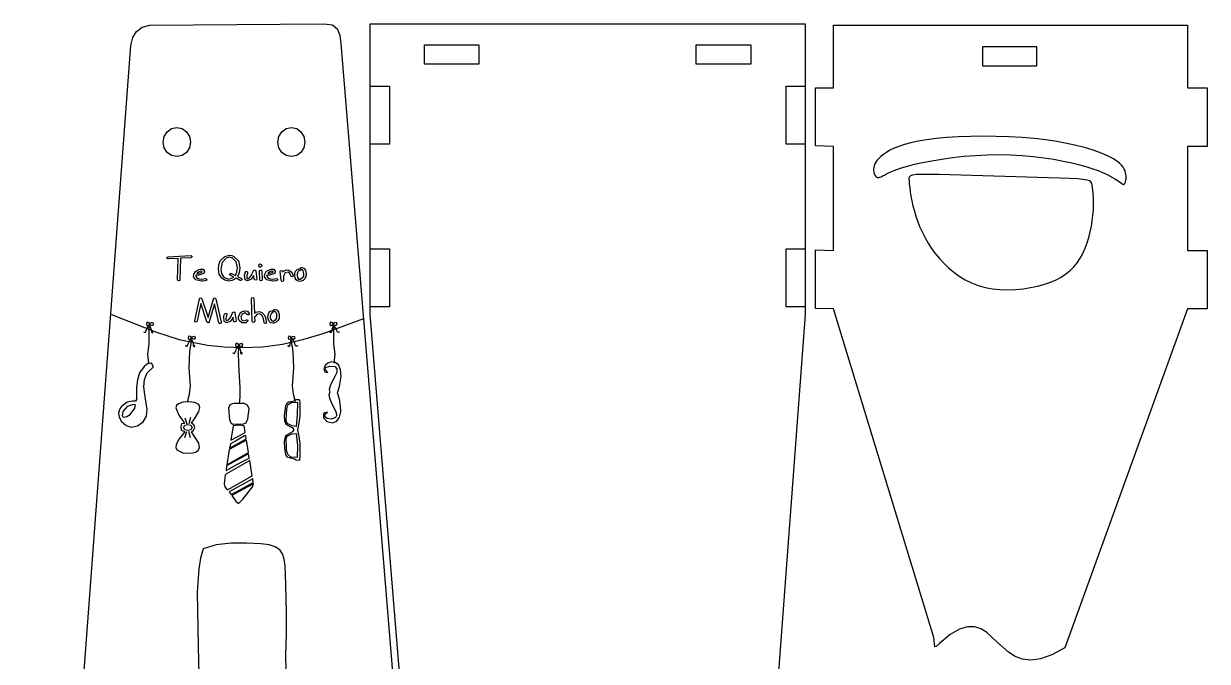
# Model space of a CAD drawing. Extents: x -1652 to 1470, y -458 to 1785.
# Drawn here: x -1627.9 to -1410.9, y 1126.6 to 1243.4 of the extents above; entities that cross this region are included whole.
import ezdxf

# ---------------------------------------------------------------- set-up
doc = ezdxf.new("R2010")
doc.units = 0
doc.layers.add('LAYER_1', color=7, linetype='CONTINUOUS')

msp = doc.modelspace()

# ---------------------------------------------------------------- linework, layer by layer
at = {"layer": 'LAYER_1', "color": 240}
for points in [[(-1604.7413, 1243.1271), (-1572.8913, 1243.4021), (-1571.3163, 1243.1771), (-1570.3913, 1242.4021), (-1569.9163, 1241.2271), (-1569.7413, 1239.7521), (-1548.1163, 976.7021), (-1548.1163, 923.4021), (-1627.8913, 923.4021), (-1627.8913, 976.7021), (-1608.2413, 1239.3771), (-1607.8663, 1240.8521), (-1607.1913, 1241.9771), (-1606.1663, 1242.7521), (-1604.7413, 1243.1271)], [(-1507.8163, 923.6771), (-1539.6413, 923.4021), (-1541.2163, 923.6271), (-1542.1413, 924.4021), (-1542.6163, 925.5771), (-1542.7913, 927.0521), (-1564.3913, 1190.1271), (-1564.3913, 1243.4021), (-1484.6663, 1243.4021), (-1484.6663, 1190.1271), (-1504.2913, 927.4271), (-1504.6663, 925.9521), (-1505.3413, 924.8271), (-1506.3913, 924.0521), (-1507.8163, 923.6771)], [(-1437.0413, 1129.0771), (-1439.4413, 1127.7521), (-1441.5163, 1127.0521), (-1443.2913, 1126.8021), (-1444.8413, 1127.0021), (-1446.1913, 1127.5021), (-1447.3663, 1128.2521), (-1449.4413, 1130.1021), (-1451.4163, 1131.9021), (-1452.4663, 1132.5521), (-1453.6163, 1132.9021), (-1454.8913, 1132.9021), (-1456.3663, 1132.4771), (-1458.0663, 1131.4771), (-1460.0413, 1129.8771), (-1460.6663, 1129.3021), (-1460.9163, 1129.2271), (-1461.0413, 1130.9771), (-1479.4413, 1191.1521), (-1482.7413, 1191.2521), (-1482.7413, 1201.9771), (-1479.4413, 1201.8771), (-1479.4413, 1220.9021), (-1482.7413, 1221.0021), (-1482.7413, 1231.6271), (-1479.4413, 1231.6271), (-1479.4413, 1243.1271), (-1414.5663, 1243.1271), (-1414.5663, 1231.6271), (-1410.9413, 1231.6271), (-1410.9413, 1220.9021), (-1414.5663, 1220.9021), (-1414.5663, 1201.8771), (-1410.9413, 1201.8771), (-1410.9413, 1191.1521), (-1414.5663, 1191.1521), (-1437.0413, 1129.0771)], [(-1544.4413, 1239.5021), (-1544.4413, 1236.0021), (-1554.4163, 1236.0021), (-1554.4163, 1239.5021), (-1544.4413, 1239.5021)], [(-1494.6413, 1239.5021), (-1494.6413, 1236.0021), (-1504.6163, 1236.0021), (-1504.6163, 1239.5021), (-1494.6413, 1239.5021)], [(-1452.1413, 1239.1521), (-1452.1413, 1235.6521), (-1442.1663, 1235.6521), (-1442.1663, 1239.1521), (-1452.1413, 1239.1521)], [(-1560.8663, 1221.3271), (-1564.3663, 1221.3271), (-1564.3663, 1231.9771), (-1560.8663, 1231.9771), (-1560.8663, 1221.3271)], [(-1484.6413, 1221.3271), (-1488.1413, 1221.3271), (-1488.1413, 1231.9771), (-1484.6413, 1231.9771), (-1484.6413, 1221.3271)], [(-1599.8163, 1224.3771), (-1598.8413, 1224.1771), (-1598.0663, 1223.6021), (-1597.5163, 1222.7521), (-1597.3163, 1221.7021), (-1597.5163, 1220.6771), (-1598.0663, 1219.8271), (-1598.8413, 1219.2521), (-1599.8163, 1219.0521), (-1600.7913, 1219.2521), (-1601.5913, 1219.8271), (-1602.1163, 1220.6771), (-1602.3163, 1221.7021), (-1602.1163, 1222.7521), (-1601.5913, 1223.6021), (-1600.7913, 1224.1771), (-1599.8163, 1224.3771)], [(-1578.8163, 1224.3771), (-1577.8413, 1224.1771), (-1577.0663, 1223.6021), (-1576.5163, 1222.7521), (-1576.3413, 1221.7021), (-1576.5163, 1220.6771), (-1577.0663, 1219.8271), (-1577.8413, 1219.2521), (-1578.8163, 1219.0521), (-1579.7913, 1219.2521), (-1580.5913, 1219.8271), (-1581.1163, 1220.6771), (-1581.3163, 1221.7021), (-1581.1163, 1222.7521), (-1580.5913, 1223.6021), (-1579.7913, 1224.1771), (-1578.8163, 1224.3771)], [(-1560.8663, 1191.5021), (-1564.3663, 1191.5021), (-1564.3663, 1202.1521), (-1560.8663, 1202.1521), (-1560.8663, 1191.5021)], [(-1484.6413, 1191.5021), (-1488.1413, 1191.5021), (-1488.1413, 1202.1521), (-1484.6413, 1202.1521), (-1484.6413, 1191.5021)]]:
    msp.add_lwpolyline(points, close=True, dxfattribs=at)
at = {"layer": 'LAYER_1', "color": 250}
for points in [[(-1470.4661, 1215.5006), (-1470.1382, 1215.6746), (-1469.7364, 1215.8859), (-1469.2401, 1216.1294), (-1468.6284, 1216.4), (-1467.8807, 1216.6927), (-1466.9761, 1217.0026), (-1465.8941, 1217.3245), (-1464.6137, 1217.6534), (-1463.1229, 1217.9833), (-1461.4439, 1218.3042), (-1459.6073, 1218.6052), (-1457.6438, 1218.8753), (-1455.5841, 1219.1035), (-1453.459, 1219.2788), (-1451.2991, 1219.3904), (-1449.1352, 1219.4272), (-1446.996, 1219.3819), (-1444.9019, 1219.2614), (-1442.8712, 1219.0761), (-1440.9223, 1218.8365), (-1439.0736, 1218.553), (-1437.3435, 1218.2361), (-1435.7502, 1217.8963), (-1434.3122, 1217.544), (-1433.0427, 1217.1887), (-1431.9338, 1216.8357), (-1430.9724, 1216.4891), (-1430.1455, 1216.1532), (-1429.4399, 1215.8322), (-1428.8427, 1215.5305), (-1428.3408, 1215.2521), (-1427.921, 1215.0014), (-1427.283, 1214.5919), (-1426.8601, 1214.2954), (-1426.5911, 1214.0975), (-1426.4147, 1213.9836), (-1426.3431, 1213.9543), (-1426.2783, 1213.9441), (-1426.219, 1213.9548), (-1426.1643, 1213.988), (-1426.1129, 1214.0455), (-1426.0639, 1214.129), (-1426.0159, 1214.2403), (-1425.9681, 1214.381), (-1425.9203, 1214.5522), (-1425.8771, 1214.7523), (-1425.844, 1214.9789), (-1425.8266, 1215.2295), (-1425.8305, 1215.5018), (-1425.8612, 1215.7934), (-1425.9244, 1216.102), (-1426.0256, 1216.4251), (-1426.172, 1216.7608), (-1426.378, 1217.1085), (-1426.6595, 1217.468), (-1427.0324, 1217.8389), (-1427.5128, 1218.2212), (-1428.1165, 1218.6146), (-1428.8596, 1219.0189), (-1429.7579, 1219.4339), (-1430.824, 1219.8579), (-1432.0563, 1220.2834), (-1433.4498, 1220.7016), (-1434.9994, 1221.1034), (-1436.7001, 1221.4801), (-1438.5469, 1221.8228), (-1440.5347, 1222.1226), (-1442.6585, 1222.3705), (-1444.9068, 1222.5595), (-1447.2426, 1222.6899), (-1449.6223, 1222.7637), (-1452.0025, 1222.7831), (-1454.3395, 1222.7501), (-1456.59, 1222.6669), (-1458.7103, 1222.5355), (-1460.657, 1222.358), (-1462.3964, 1222.1372), (-1463.9339, 1221.878), (-1465.2845, 1221.5861), (-1466.4636, 1221.267), (-1467.4862, 1220.9263), (-1468.3675, 1220.5697), (-1469.1227, 1220.2027), (-1469.7671, 1219.831), (-1470.3144, 1219.4595), (-1470.7731, 1219.0913), (-1471.1505, 1218.7285), (-1471.4537, 1218.3736), (-1471.6899, 1218.0289), (-1471.8662, 1217.6968), (-1471.99, 1217.3796), (-1472.0683, 1217.0796), (-1472.108, 1216.7989), (-1472.1144, 1216.5384), (-1472.0924, 1216.2988), (-1472.047, 1216.0806), (-1471.983, 1215.8846), (-1471.9054, 1215.7112), (-1471.8191, 1215.5613), (-1471.7291, 1215.4353), (-1471.6383, 1215.3341), (-1471.542, 1215.2597), (-1471.4332, 1215.2144), (-1471.3053, 1215.2004), (-1471.1514, 1215.2197), (-1470.9648, 1215.2748), (-1470.7386, 1215.3677), (-1470.4661, 1215.5006)], [(-1438.0256, 1215.0948), (-1460.0817, 1215.7446), (-1461.9113, 1215.7828), (-1463.2938, 1215.7909), (-1464.2902, 1215.7569), (-1464.9616, 1215.6684), (-1465.3688, 1215.5135), (-1465.5731, 1215.2799), (-1465.6352, 1214.9555), (-1465.6164, 1214.5282), (-1465.5668, 1213.99), (-1465.4935, 1213.35), (-1465.3928, 1212.6214), (-1465.2611, 1211.8174), (-1465.0947, 1210.9513), (-1464.8899, 1210.0363), (-1464.643, 1209.0856), (-1464.3504, 1208.1126), (-1464.0087, 1207.1291), (-1463.6155, 1206.1413), (-1463.1688, 1205.154), (-1462.6663, 1204.1722), (-1462.1061, 1203.2006), (-1461.4861, 1202.244), (-1460.8041, 1201.3075), (-1460.0581, 1200.3957), (-1459.2462, 1199.5145), (-1458.368, 1198.6739), (-1457.423, 1197.8849), (-1456.4111, 1197.1582), (-1455.3319, 1196.505), (-1454.1852, 1195.9361), (-1452.9708, 1195.4624), (-1451.6882, 1195.0949), (-1450.3409, 1194.8414), (-1448.9466, 1194.6967), (-1447.5269, 1194.6527), (-1446.1031, 1194.7013), (-1444.6966, 1194.834), (-1443.3289, 1195.0429), (-1442.0214, 1195.3196), (-1440.7955, 1195.6559), (-1439.6683, 1196.0454), (-1438.639, 1196.4889), (-1437.7028, 1196.9889), (-1436.8545, 1197.548), (-1436.0891, 1198.1685), (-1435.4015, 1198.8533), (-1434.7868, 1199.6046), (-1434.2399, 1200.4252), (-1433.7562, 1201.3145), (-1433.3327, 1202.2604), (-1432.9667, 1203.2476), (-1432.6557, 1204.261), (-1432.397, 1205.2854), (-1432.1881, 1206.3055), (-1432.0263, 1207.3061), (-1431.909, 1208.2722), (-1431.8333, 1209.1902), (-1431.7944, 1210.0534), (-1431.7871, 1210.8567), (-1431.8062, 1211.5953), (-1431.8466, 1212.264), (-1431.9032, 1212.8579), (-1431.9706, 1213.372), (-1432.0439, 1213.8014), (-1432.1292, 1214.1439), (-1432.2781, 1214.4094), (-1432.5533, 1214.6104), (-1433.0177, 1214.7598), (-1433.7343, 1214.8703), (-1434.7659, 1214.9544), (-1436.1754, 1215.025), (-1438.0256, 1215.0948)], [(-1599.4413, 1196.3021), (-1599.6163, 1196.3521), (-1599.6663, 1196.5021), (-1599.5663, 1200.4021), (-1599.5663, 1200.4021), (-1601.3913, 1200.3271), (-1601.4163, 1200.3271), (-1601.5663, 1200.3771), (-1601.6413, 1200.5021), (-1601.5913, 1200.6271), (-1601.4163, 1200.7021), (-1597.2663, 1200.9271), (-1597.1163, 1200.8771), (-1597.0163, 1200.7271), (-1597.0913, 1200.6021), (-1597.2413, 1200.5271), (-1599.1413, 1200.4271), (-1599.1163, 1200.3771), (-1599.2413, 1196.4771), (-1599.2913, 1196.3521), (-1599.4413, 1196.3021)], [(-1588.0913, 1196.3521), (-1588.1913, 1196.3771), (-1588.9663, 1196.7771), (-1589.5163, 1196.4021), (-1590.2913, 1196.2521), (-1590.9913, 1196.4021), (-1591.6163, 1196.8271), (-1592.0413, 1197.5021), (-1592.1913, 1198.4021), (-1592.1163, 1199.2271), (-1591.8663, 1199.9271), (-1590.9913, 1200.7771), (-1590.1913, 1200.9771), (-1589.7663, 1200.9271), (-1589.3663, 1200.7771), (-1588.5413, 1199.9771), (-1588.2413, 1198.6521), (-1588.3663, 1197.7771), (-1588.6913, 1197.0771), (-1587.9663, 1196.7271), (-1587.8663, 1196.6021), (-1587.8913, 1196.4521), (-1588.0913, 1196.3521)], [(-1591.7663, 1198.4021), (-1591.6413, 1197.6521), (-1591.2913, 1197.0521), (-1590.8163, 1196.7521), (-1590.2913, 1196.6271), (-1589.3663, 1196.9771), (-1590.0163, 1197.3021), (-1590.1163, 1197.4021), (-1590.0913, 1197.5521), (-1589.9663, 1197.6521), (-1589.7913, 1197.6271), (-1589.0913, 1197.2771), (-1588.7913, 1197.8771), (-1588.6913, 1198.6521), (-1588.9163, 1199.7521), (-1589.5913, 1200.4521), (-1590.1913, 1200.6021), (-1590.7663, 1200.4521), (-1591.5163, 1199.6771), (-1591.7663, 1198.4021)], [(-1595.2913, 1196.2521), (-1596.3413, 1196.4521), (-1596.7663, 1197.0521), (-1596.7163, 1197.5271), (-1596.4163, 1198.0021), (-1596.0163, 1198.2771), (-1595.5413, 1198.4521), (-1595.0163, 1198.4021), (-1594.7663, 1198.0771), (-1594.8663, 1197.6271), (-1595.8163, 1197.3271), (-1596.1163, 1197.3021), (-1596.3163, 1197.3021), (-1596.3163, 1197.1021), (-1596.0913, 1196.7771), (-1595.7163, 1196.6521), (-1595.2913, 1196.6271), (-1594.8663, 1196.6521), (-1594.5913, 1196.7021), (-1594.4163, 1196.6771), (-1594.3163, 1196.5521), (-1594.3413, 1196.4021), (-1594.4913, 1196.3271), (-1594.6913, 1196.2771), (-1595.1413, 1196.2521), (-1595.2913, 1196.2521)], [(-1595.3413, 1198.0771), (-1595.3913, 1198.0771), (-1595.4663, 1198.0771), (-1595.7913, 1197.9521), (-1596.0663, 1197.7271), (-1596.1413, 1197.7021), (-1596.0163, 1197.7021), (-1595.8663, 1197.7021), (-1595.5663, 1197.7521), (-1595.3663, 1197.8021), (-1595.2663, 1197.8521), (-1595.2163, 1197.8771), (-1595.1913, 1197.9771), (-1595.2163, 1198.0271), (-1595.3413, 1198.0771)], [(-1586.8413, 1196.2771), (-1586.8413, 1196.2771), (-1587.3163, 1196.5021), (-1587.4163, 1197.3521), (-1587.3163, 1197.7021), (-1587.2663, 1197.8521), (-1587.1663, 1197.9771), (-1586.9913, 1197.9771), (-1586.8663, 1197.8771), (-1586.8413, 1197.7271), (-1586.8913, 1197.6021), (-1586.9663, 1197.2771), (-1587.0163, 1197.0271), (-1586.9913, 1196.8521), (-1586.9663, 1196.7521), (-1586.9413, 1196.7271), (-1586.9163, 1196.6771), (-1586.8413, 1196.6771), (-1586.5163, 1196.8521), (-1586.1413, 1197.3521), (-1585.9913, 1197.6271), (-1585.8663, 1197.8771), (-1585.8163, 1198.0771), (-1585.7663, 1198.1271), (-1585.6913, 1198.2521), (-1585.5413, 1198.2771), (-1585.4163, 1198.2271), (-1585.3413, 1198.1021), (-1585.1663, 1196.6021), (-1585.2163, 1196.4771), (-1585.3663, 1196.4021), (-1585.5163, 1196.4521), (-1585.6163, 1196.5771), (-1585.6913, 1197.2771), (-1585.7413, 1197.2021), (-1586.1913, 1196.6021), (-1586.8413, 1196.2771)], [(-1584.5413, 1198.8271), (-1584.6163, 1198.8271), (-1584.7163, 1198.8771), (-1584.7913, 1199.0271), (-1584.7913, 1199.1271), (-1584.7663, 1199.2021), (-1584.7663, 1199.2271), (-1584.6913, 1199.3521), (-1584.5163, 1199.3771), (-1584.3663, 1199.2771), (-1584.2663, 1199.1771), (-1584.2663, 1199.0271), (-1584.3163, 1198.9771), (-1584.3413, 1198.9271), (-1584.4413, 1198.8271), (-1584.5413, 1198.8271)], [(-1584.3913, 1196.2771), (-1584.5413, 1196.3521), (-1584.6163, 1196.4771), (-1584.6663, 1198.0771), (-1584.6163, 1198.2271), (-1584.4413, 1198.2771), (-1584.2913, 1198.2271), (-1584.2413, 1198.0771), (-1584.1663, 1196.4771), (-1584.2413, 1196.3521), (-1584.3913, 1196.2771), (-1584.3913, 1196.2771)], [(-1582.2913, 1196.2521), (-1583.3413, 1196.4521), (-1583.7413, 1197.0521), (-1583.7163, 1197.5271), (-1583.4163, 1198.0021), (-1582.9913, 1198.2771), (-1582.5413, 1198.4521), (-1582.0163, 1198.4021), (-1581.7663, 1198.0771), (-1581.8663, 1197.6271), (-1582.8163, 1197.3271), (-1583.0913, 1197.3021), (-1583.3163, 1197.3021), (-1583.3163, 1197.1021), (-1583.0913, 1196.7771), (-1582.7163, 1196.6521), (-1582.2913, 1196.6271), (-1581.8663, 1196.6521), (-1581.5663, 1196.7021), (-1581.4163, 1196.6771), (-1581.3163, 1196.5521), (-1581.3413, 1196.4021), (-1581.4913, 1196.3271), (-1581.6663, 1196.2771), (-1582.1413, 1196.2521), (-1582.2913, 1196.2521)], [(-1582.3413, 1198.0771), (-1582.3913, 1198.0771), (-1582.4663, 1198.0771), (-1582.7913, 1197.9521), (-1583.0663, 1197.7271), (-1583.1163, 1197.7021), (-1582.9913, 1197.7021), (-1582.8663, 1197.7021), (-1582.5663, 1197.7521), (-1582.3663, 1197.8021), (-1582.2663, 1197.8521), (-1582.1913, 1197.8771), (-1582.1913, 1197.9771), (-1582.2163, 1198.0271), (-1582.3413, 1198.0771)], [(-1580.4913, 1196.1521), (-1580.6413, 1196.2021), (-1580.7163, 1196.3271), (-1580.8913, 1197.9771), (-1580.8413, 1198.1271), (-1580.6913, 1198.2021), (-1580.5413, 1198.1521), (-1580.4663, 1198.0271), (-1580.4413, 1197.8521), (-1580.2663, 1198.0521), (-1579.7913, 1198.3021), (-1579.2913, 1198.2521), (-1578.7163, 1197.8521), (-1578.4913, 1197.2271), (-1578.5413, 1197.1021), (-1578.7163, 1197.0271), (-1578.8663, 1197.0771), (-1578.9413, 1197.2271), (-1579.0913, 1197.6271), (-1579.4413, 1197.9021), (-1579.9663, 1197.7771), (-1580.2663, 1197.1521), (-1580.2913, 1196.3521), (-1580.3413, 1196.2271), (-1580.4913, 1196.1521), (-1580.4913, 1196.1521)], [(-1577.2913, 1196.1771), (-1577.7163, 1196.2771), (-1577.9413, 1196.4771), (-1578.1163, 1196.7771), (-1578.2163, 1197.2521), (-1578.1663, 1197.7521), (-1577.9913, 1198.1021), (-1577.7413, 1198.3771), (-1577.1913, 1198.5271), (-1577.1913, 1198.5271), (-1577.1413, 1198.6521), (-1577.0163, 1198.7271), (-1576.8413, 1198.7271), (-1576.5413, 1198.6021), (-1576.2413, 1198.2521), (-1576.0913, 1197.6521), (-1576.1663, 1197.0771), (-1576.3663, 1196.6771), (-1576.6913, 1196.3521), (-1577.0913, 1196.2021), (-1577.2913, 1196.1771)], [(-1576.9163, 1198.3271), (-1576.9163, 1198.3271), (-1577.0663, 1198.3521), (-1577.0663, 1198.2771), (-1577.1913, 1198.1771), (-1577.3413, 1198.1771), (-1577.4413, 1198.1021), (-1577.6163, 1197.9271), (-1577.6913, 1197.7771), (-1577.7663, 1197.5521), (-1577.7913, 1197.2521), (-1577.6913, 1196.9021), (-1577.4913, 1196.6271), (-1577.1913, 1196.5771), (-1576.7163, 1196.8771), (-1576.5663, 1197.1771), (-1576.5413, 1197.6271), (-1576.5913, 1197.9021), (-1576.6413, 1198.1021), (-1576.7163, 1198.2271), (-1576.7913, 1198.3021), (-1576.9163, 1198.3271)], [(-1583.6163, 1188.4771), (-1583.7663, 1188.5271), (-1583.8413, 1188.6521), (-1583.9163, 1189.3021), (-1584.1163, 1189.8021), (-1584.4163, 1190.1271), (-1584.7413, 1190.2771), (-1585.1163, 1190.2021), (-1585.5413, 1189.7021), (-1585.5663, 1189.6521), (-1585.5413, 1188.8521), (-1585.6163, 1188.7271), (-1585.7663, 1188.6521), (-1585.7663, 1188.6521), (-1585.9163, 1188.7021), (-1585.9913, 1188.8521), (-1586.1163, 1193.0521), (-1586.0663, 1193.2021), (-1585.8913, 1193.2521), (-1585.7413, 1193.2021), (-1585.6913, 1193.0771), (-1585.5913, 1190.3521), (-1585.4913, 1190.4521), (-1585.3913, 1190.5271), (-1584.6413, 1190.6521), (-1584.1663, 1190.4521), (-1583.7663, 1190.0271), (-1583.4913, 1189.4021), (-1583.4163, 1188.6521), (-1583.4663, 1188.5271), (-1583.6163, 1188.4771), (-1583.6163, 1188.4771)], [(-1591.9163, 1188.4521), (-1592.0413, 1188.5021), (-1592.1163, 1188.6271), (-1592.9163, 1192.0771), (-1593.8663, 1188.7771), (-1593.9163, 1188.6771), (-1594.0663, 1188.6271), (-1594.0663, 1188.6271), (-1594.2913, 1188.7521), (-1595.4163, 1192.1271), (-1596.1163, 1188.8771), (-1596.1913, 1188.7521), (-1596.3663, 1188.7271), (-1596.5163, 1188.8021), (-1596.5413, 1188.9521), (-1595.6913, 1193.0021), (-1595.6163, 1193.1021), (-1595.4913, 1193.1521), (-1595.3413, 1193.1271), (-1595.2663, 1193.0021), (-1594.0913, 1189.5521), (-1593.1163, 1193.0021), (-1593.0413, 1193.1021), (-1592.8913, 1193.1521), (-1592.7663, 1193.1021), (-1592.6913, 1193.0021), (-1591.6913, 1188.7021), (-1591.7163, 1188.5521), (-1591.8663, 1188.4771), (-1591.9163, 1188.4521)], [(-1590.6413, 1188.6271), (-1590.6663, 1188.6271), (-1591.1163, 1188.8271), (-1591.2163, 1189.7021), (-1591.1413, 1190.0521), (-1591.0663, 1190.2021), (-1590.9663, 1190.3021), (-1590.7913, 1190.3271), (-1590.6663, 1190.2271), (-1590.6663, 1190.0771), (-1590.6913, 1189.9521), (-1590.7913, 1189.6271), (-1590.8163, 1189.3771), (-1590.8163, 1189.2021), (-1590.7913, 1189.1021), (-1590.7663, 1189.0521), (-1590.7163, 1189.0271), (-1590.6413, 1189.0021), (-1590.3163, 1189.2021), (-1589.9413, 1189.7021), (-1589.7913, 1189.9771), (-1589.6913, 1190.2271), (-1589.6163, 1190.4021), (-1589.5913, 1190.4771), (-1589.4913, 1190.5771), (-1589.3663, 1190.6271), (-1589.2163, 1190.5521), (-1589.1663, 1190.4521), (-1588.9663, 1188.9521), (-1589.0163, 1188.8271), (-1589.1663, 1188.7521), (-1589.3413, 1188.8021), (-1589.4163, 1188.9271), (-1589.4913, 1189.6271), (-1589.5413, 1189.5271), (-1589.9913, 1188.9271), (-1590.6413, 1188.6271)], [(-1587.5413, 1188.5771), (-1587.8913, 1188.6271), (-1588.3913, 1189.0271), (-1588.5163, 1189.3521), (-1588.5413, 1189.7021), (-1588.1663, 1190.4771), (-1587.8163, 1190.7021), (-1587.4163, 1190.8271), (-1586.8913, 1190.7271), (-1586.5663, 1190.3021), (-1586.5663, 1190.1521), (-1586.6913, 1190.0771), (-1586.8663, 1190.0771), (-1586.9663, 1190.1771), (-1587.3663, 1190.4521), (-1587.8413, 1190.2021), (-1588.0913, 1189.6771), (-1587.9913, 1189.2021), (-1587.7163, 1188.9771), (-1587.1913, 1189.1021), (-1587.0413, 1189.1771), (-1586.8663, 1189.1271), (-1586.7913, 1188.9771), (-1586.8663, 1188.8521), (-1587.1663, 1188.6271), (-1587.5413, 1188.5771)], [(-1582.2163, 1188.5271), (-1582.6413, 1188.6271), (-1582.8913, 1188.8271), (-1583.0413, 1189.1271), (-1583.1663, 1189.6021), (-1583.0913, 1190.0771), (-1582.9413, 1190.4521), (-1582.6913, 1190.7271), (-1582.1413, 1190.8771), (-1582.1163, 1190.8771), (-1582.0663, 1191.0021), (-1581.9413, 1191.0521), (-1581.7913, 1191.0521), (-1581.4663, 1190.9521), (-1581.1663, 1190.6021), (-1581.0413, 1190.0021), (-1581.0913, 1189.4021), (-1581.2913, 1189.0271), (-1581.6163, 1188.7021), (-1582.0413, 1188.5521), (-1582.2163, 1188.5271)], [(-1581.8413, 1190.6771), (-1581.8663, 1190.6771), (-1581.9913, 1190.7021), (-1582.0163, 1190.6271), (-1582.1163, 1190.5271), (-1582.2663, 1190.5271), (-1582.3913, 1190.4521), (-1582.5413, 1190.2771), (-1582.6163, 1190.1271), (-1582.6913, 1189.8771), (-1582.7163, 1189.6021), (-1582.6413, 1189.2521), (-1582.4163, 1188.9771), (-1582.1413, 1188.9021), (-1581.6663, 1189.2271), (-1581.5163, 1189.5021), (-1581.4663, 1189.9521), (-1581.5163, 1190.2521), (-1581.5913, 1190.4521), (-1581.6663, 1190.5771), (-1581.7413, 1190.6271), (-1581.8413, 1190.6771)], [(-1604.7913, 1188.2521), (-1604.9163, 1188.6021), (-1605.2663, 1188.7021), (-1605.3913, 1188.4271), (-1605.3413, 1188.1021), (-1605.1663, 1188.1271), (-1604.9913, 1188.1521), (-1604.7913, 1188.2521)], [(-1604.7663, 1188.2521), (-1604.6413, 1188.6021), (-1604.2913, 1188.7021), (-1604.1413, 1188.4271), (-1604.2163, 1188.1021), (-1604.3913, 1188.1271), (-1604.5663, 1188.1521), (-1604.7663, 1188.2521)], [(-1571.1663, 1188.2521), (-1571.2913, 1188.6021), (-1571.6413, 1188.7021), (-1571.7663, 1188.4271), (-1571.6913, 1188.1021), (-1571.5413, 1188.1271), (-1571.3413, 1188.1521), (-1571.1663, 1188.2521)], [(-1571.1163, 1188.2521), (-1571.0163, 1188.6021), (-1570.6663, 1188.7021), (-1570.5163, 1188.4271), (-1570.5913, 1188.1021), (-1570.7413, 1188.1271), (-1570.9413, 1188.1521), (-1571.1163, 1188.2521)], [(-1597.1163, 1185.7521), (-1597.2413, 1186.0771), (-1597.5913, 1186.1771), (-1597.7163, 1185.9271), (-1597.6663, 1185.6021), (-1597.4913, 1185.6021), (-1597.3163, 1185.6521), (-1597.1163, 1185.7521)], [(-1597.0913, 1185.7521), (-1596.9663, 1186.0771), (-1596.6163, 1186.1771), (-1596.4663, 1185.9271), (-1596.5413, 1185.6021), (-1596.7163, 1185.6021), (-1596.8913, 1185.6521), (-1597.0913, 1185.7521)], [(-1588.4413, 1184.4021), (-1588.5663, 1184.7271), (-1588.9163, 1184.8521), (-1589.0413, 1184.5771), (-1588.9913, 1184.2521), (-1588.8163, 1184.2771), (-1588.6413, 1184.3021), (-1588.4413, 1184.4021)], [(-1588.4163, 1184.4021), (-1588.2913, 1184.7271), (-1587.9413, 1184.8521), (-1587.7913, 1184.5771), (-1587.8663, 1184.2521), (-1588.0413, 1184.2771), (-1588.2163, 1184.3021), (-1588.4163, 1184.4021)], [(-1578.8413, 1185.7521), (-1578.9663, 1186.0771), (-1579.3163, 1186.1771), (-1579.4413, 1185.9271), (-1579.3663, 1185.6021), (-1579.2163, 1185.6021), (-1579.0163, 1185.6521), (-1578.8413, 1185.7521)], [(-1578.7913, 1185.7521), (-1578.6913, 1186.0771), (-1578.3413, 1186.1771), (-1578.1913, 1185.9271), (-1578.2663, 1185.6021), (-1578.4163, 1185.6021), (-1578.6163, 1185.6521), (-1578.7913, 1185.7521)], [(-1607.1913, 1175.2521), (-1607.2163, 1174.5271), (-1607.4163, 1174.2271), (-1607.9413, 1174.2271), (-1608.9163, 1174.0521), (-1609.9663, 1173.2771), (-1610.3413, 1172.7021), (-1610.5163, 1172.0271), (-1610.4163, 1171.3021), (-1609.9913, 1170.5271), (-1609.1163, 1169.7771), (-1608.1913, 1169.5021), (-1607.0163, 1169.7521), (-1605.9913, 1170.4771), (-1605.3913, 1171.5271), (-1605.2663, 1172.7271), (-1605.6663, 1175.4521), (-1605.8413, 1176.8521), (-1605.7663, 1178.2021), (-1605.2413, 1179.4521), (-1604.1163, 1180.5521), (-1604.4913, 1181.2271), (-1605.1663, 1181.1021), (-1605.8163, 1180.6271), (-1606.6663, 1179.4271), (-1607.0413, 1178.1771), (-1607.2163, 1176.7521), (-1607.1913, 1175.2521)], [(-1572.1163, 1179.4771), (-1572.6163, 1180.0521), (-1572.5413, 1180.4271), (-1571.7663, 1180.6521), (-1570.8663, 1180.5771), (-1570.4663, 1180.1521), (-1570.4913, 1179.4771), (-1570.8913, 1178.6271), (-1571.6663, 1177.2271), (-1571.9163, 1176.4021), (-1571.7663, 1175.8771), (-1571.7913, 1175.8521), (-1571.8413, 1175.7771), (-1571.9413, 1175.3271), (-1571.8413, 1174.8271), (-1571.4413, 1173.9021), (-1571.0163, 1173.0771), (-1570.5913, 1172.2021), (-1570.5413, 1171.6521), (-1570.7163, 1171.2771), (-1571.4663, 1170.9771), (-1572.2913, 1171.1021), (-1572.7413, 1171.4521), (-1572.5663, 1171.9271), (-1572.2163, 1172.2271), (-1572.6663, 1172.1271), (-1572.9163, 1171.9021), (-1572.9163, 1171.1771), (-1572.3413, 1170.5021), (-1571.2913, 1170.2521), (-1570.4663, 1170.5771), (-1569.9913, 1171.3021), (-1569.7663, 1172.2771), (-1569.7913, 1173.3021), (-1569.9913, 1174.6271), (-1570.3913, 1175.8021), (-1569.9913, 1176.9271), (-1569.6913, 1178.7771), (-1569.7913, 1180.0771), (-1570.2163, 1180.9271), (-1570.8163, 1181.3521), (-1571.4913, 1181.4271), (-1572.1413, 1181.2021), (-1572.6413, 1180.7771), (-1572.8663, 1180.2021), (-1572.6913, 1179.6521), (-1572.1163, 1179.4771)], [(-1598.4413, 1168.6771), (-1598.4413, 1168.5771), (-1599.3663, 1167.3271), (-1599.6913, 1166.8021), (-1599.9413, 1166.2521), (-1599.9913, 1165.7521), (-1599.8163, 1165.3271), (-1598.7163, 1164.8021), (-1597.1413, 1164.7271), (-1596.4163, 1164.9021), (-1595.8913, 1165.2271), (-1595.6413, 1165.7771), (-1595.7913, 1166.5271), (-1597.1413, 1168.6521), (-1596.7413, 1168.9521), (-1596.5163, 1169.4021), (-1596.7163, 1169.9021), (-1597.1413, 1170.2021), (-1596.4413, 1171.1771), (-1595.7663, 1172.3771), (-1595.6163, 1173.0771), (-1595.7913, 1173.6521), (-1596.5413, 1174.0271), (-1597.6163, 1174.1521), (-1598.6913, 1174.0521), (-1599.5413, 1173.7771), (-1599.8663, 1173.4771), (-1599.9913, 1173.0021), (-1599.4413, 1171.6771), (-1598.5413, 1170.3771), (-1598.5413, 1170.3021), (-1598.3913, 1170.2021), (-1598.4913, 1170.1521), (-1598.9413, 1170.0771), (-1599.0913, 1169.6021), (-1599.0163, 1168.9521), (-1598.5163, 1168.7271), (-1598.4413, 1168.6771)], [(-1589.5663, 1170.0521), (-1588.6913, 1170.1021), (-1587.7913, 1170.0521), (-1587.1163, 1170.2771), (-1586.8163, 1171.0271), (-1586.5913, 1172.8271), (-1586.8413, 1173.5271), (-1587.4913, 1173.8021), (-1589.4163, 1173.8021), (-1590.0913, 1173.5771), (-1590.3663, 1172.9521), (-1590.1663, 1170.8771), (-1589.9163, 1170.2771), (-1589.5663, 1170.0521)], [(-1577.2913, 1173.9771), (-1577.2913, 1171.5021), (-1577.4663, 1170.2271), (-1577.7163, 1169.0021), (-1577.4663, 1167.7771), (-1577.2913, 1166.5021), (-1577.2913, 1164.3521), (-1577.3413, 1163.3771), (-1577.9663, 1163.4271), (-1578.2663, 1163.6521), (-1579.4663, 1163.9021), (-1579.8413, 1164.4271), (-1580.0163, 1165.6271), (-1580.0663, 1166.8771), (-1579.8163, 1167.9771), (-1578.9663, 1168.4521), (-1578.5413, 1168.6771), (-1578.3413, 1168.9771), (-1578.5163, 1169.2771), (-1578.9413, 1169.5021), (-1579.7913, 1169.9521), (-1580.0163, 1170.6271), (-1580.0663, 1171.6271), (-1579.8663, 1173.4271), (-1579.6163, 1173.9271), (-1579.2663, 1174.1521), (-1578.2913, 1174.3271), (-1577.9163, 1174.5771), (-1577.3663, 1174.5771), (-1577.2913, 1173.9771)], [(-1577.9163, 1169.6271), (-1578.7663, 1169.7271), (-1579.4663, 1170.1021), (-1579.7163, 1170.3771), (-1579.7663, 1170.8271), (-1579.7413, 1171.9021), (-1579.6663, 1172.8521), (-1579.4663, 1173.5771), (-1578.8663, 1174.0021), (-1577.7163, 1174.0521), (-1577.7413, 1171.7521), (-1577.9163, 1169.6271)], [(-1607.8163, 1173.6271), (-1608.9163, 1173.2771), (-1609.7163, 1172.3271), (-1609.8663, 1171.6021), (-1609.7413, 1171.4021), (-1609.4663, 1171.3271), (-1608.9663, 1171.4271), (-1608.3913, 1171.7771), (-1607.5413, 1172.9771), (-1607.3913, 1173.5521), (-1607.8163, 1173.6271)], [(-1597.7913, 1170.0021), (-1597.2413, 1169.8271), (-1597.0163, 1169.4271), (-1597.2413, 1169.0271), (-1597.7913, 1168.8771), (-1598.3663, 1169.0271), (-1598.5913, 1169.4271), (-1598.3663, 1169.8271), (-1597.7913, 1170.0021)], [(-1589.4913, 1169.7271), (-1589.9413, 1167.1021), (-1588.6663, 1167.7521), (-1587.2663, 1168.5021), (-1587.4913, 1169.7271), (-1588.4913, 1169.8771), (-1589.4913, 1169.7271)], [(-1590.1663, 1165.6271), (-1587.4163, 1167.1771), (-1587.1913, 1167.3021), (-1587.1163, 1167.6021), (-1587.1913, 1167.9021), (-1587.4163, 1167.9021), (-1588.7413, 1167.1271), (-1589.9913, 1166.4021), (-1590.1663, 1165.6271)], [(-1577.9413, 1168.3521), (-1577.7163, 1166.1521), (-1577.7413, 1163.9021), (-1578.9163, 1163.9771), (-1579.4913, 1164.4521), (-1579.6913, 1165.2021), (-1579.7413, 1166.0771), (-1579.7663, 1167.1021), (-1579.7163, 1167.5771), (-1579.4663, 1167.8771), (-1578.7663, 1168.2521), (-1577.9413, 1168.3521)], [(-1590.2413, 1165.4021), (-1590.6413, 1162.6021), (-1586.6663, 1164.8271), (-1587.0413, 1167.1021), (-1590.2413, 1165.4021)], [(-1591.1663, 1159.1021), (-1591.0413, 1158.5271), (-1590.5663, 1158.0271), (-1589.9913, 1158.3271), (-1586.0413, 1160.5771), (-1586.4413, 1163.3521), (-1590.6913, 1160.9521), (-1590.9663, 1160.6771), (-1591.0163, 1160.1771), (-1591.1663, 1159.1021)], [(-1590.7163, 1162.3771), (-1590.7913, 1161.5521), (-1588.6913, 1162.6771), (-1587.6663, 1163.2771), (-1586.5913, 1163.8271), (-1586.6663, 1164.5771), (-1590.7163, 1162.3771)], [(-1590.2413, 1157.6271), (-1589.8663, 1157.1521), (-1588.8413, 1157.6771), (-1585.8163, 1159.3521), (-1585.9163, 1160.0021), (-1590.2413, 1157.6271)], [(-1589.7163, 1156.9771), (-1589.4913, 1156.5771), (-1589.0163, 1155.9521), (-1588.4913, 1155.5021), (-1587.7163, 1156.2771), (-1587.0163, 1157.2021), (-1585.9663, 1158.5271), (-1585.7413, 1159.1021), (-1587.7413, 1158.0771), (-1589.7163, 1156.9771)]]:
    msp.add_lwpolyline(points, close=True, dxfattribs=at)
for points in [[(-1611.7663, 1190.1021), (-1603.7163, 1186.9521), (-1599.3913, 1185.5521), (-1594.2163, 1184.5021), (-1591.1163, 1184.2021), (-1587.7163, 1184.0771), (-1584.1163, 1184.2271), (-1580.4413, 1184.7021), (-1576.7163, 1185.5271), (-1573.0163, 1186.6521), (-1565.5663, 1189.3771)], [(-1605.8413, 1186.9771), (-1605.8913, 1186.9271), (-1605.7913, 1186.8271), (-1605.5913, 1186.8771), (-1605.4913, 1187.0771), (-1605.3663, 1187.4021), (-1605.2413, 1187.6271), (-1605.0663, 1187.8521), (-1604.8663, 1188.0521), (-1604.7663, 1188.0021), (-1604.6163, 1187.7021), (-1604.5163, 1187.3521), (-1604.4913, 1186.9771), (-1604.3663, 1186.7521), (-1604.2163, 1186.8271), (-1604.1913, 1186.9771), (-1604.2913, 1186.9271)], [(-1604.9413, 1181.2021), (-1605.1163, 1182.8771), (-1604.9163, 1184.7521), (-1604.8913, 1186.4021), (-1604.8663, 1187.7771)], [(-1570.0663, 1186.9771), (-1570.0163, 1186.9271), (-1570.1413, 1186.8271), (-1570.3413, 1186.8771), (-1570.4413, 1187.0771), (-1570.5413, 1187.4021), (-1570.6663, 1187.6271), (-1570.8413, 1187.8521), (-1571.0663, 1188.0521), (-1571.1663, 1188.0021), (-1571.3163, 1187.7021), (-1571.4163, 1187.3521), (-1571.4413, 1186.9771), (-1571.5413, 1186.7521), (-1571.7163, 1186.8271), (-1571.7163, 1186.9771), (-1571.6163, 1186.9271)], [(-1570.9663, 1181.2021), (-1570.7913, 1182.8771), (-1571.0163, 1184.7521), (-1571.0413, 1186.4021), (-1571.0663, 1187.7771)], [(-1598.1663, 1184.4771), (-1598.2163, 1184.4021), (-1598.1163, 1184.3021), (-1597.9163, 1184.3521), (-1597.8163, 1184.5771), (-1597.6913, 1184.8771), (-1597.5663, 1185.1021), (-1597.3913, 1185.3521), (-1597.1913, 1185.5271), (-1597.0913, 1185.4771), (-1596.9413, 1185.2021), (-1596.8413, 1184.8271), (-1596.8163, 1184.4771), (-1596.6913, 1184.2271), (-1596.5413, 1184.3271), (-1596.5163, 1184.4521), (-1596.6163, 1184.4021)], [(-1597.8413, 1174.1521), (-1597.4913, 1175.5521), (-1597.3163, 1177.0271), (-1597.5663, 1180.2771), (-1597.4413, 1183.4271), (-1597.0913, 1185.4771)], [(-1577.7413, 1184.4771), (-1577.6913, 1184.4021), (-1577.8163, 1184.3021), (-1578.0163, 1184.3521), (-1578.1163, 1184.5771), (-1578.2163, 1184.8771), (-1578.3413, 1185.1021), (-1578.5163, 1185.3521), (-1578.7413, 1185.5271), (-1578.8413, 1185.4771), (-1578.9913, 1185.2021), (-1579.0913, 1184.8271), (-1579.1163, 1184.4771), (-1579.2163, 1184.2271), (-1579.3913, 1184.3271), (-1579.3913, 1184.4521), (-1579.2913, 1184.4021)], [(-1578.0913, 1174.1521), (-1578.4163, 1175.5521), (-1578.6163, 1177.0271), (-1578.3663, 1180.2771), (-1578.4663, 1183.4271), (-1578.8413, 1185.4771)], [(-1589.4913, 1183.1271), (-1589.5413, 1183.0521), (-1589.4413, 1182.9771), (-1589.2413, 1183.0271), (-1589.1413, 1183.2271), (-1589.0163, 1183.5271), (-1588.8913, 1183.7521), (-1588.7163, 1184.0021), (-1588.5163, 1184.1771), (-1588.4163, 1184.1271), (-1588.2663, 1183.8521), (-1588.1663, 1183.5021), (-1588.1413, 1183.1271), (-1588.0163, 1182.9021), (-1587.8663, 1182.9771), (-1587.8413, 1183.1271), (-1587.9663, 1183.0771)], [(-1588.4413, 1184.4021), (-1588.5663, 1183.1771), (-1588.5163, 1181.0521), (-1588.3663, 1178.6771), (-1588.2413, 1176.8021), (-1588.2663, 1174.9521), (-1588.3913, 1173.8021)], [(-1598.3413, 1171.1771), (-1598.0163, 1170.1021)], [(-1597.3163, 1171.2271), (-1597.5913, 1170.1021)], [(-1598.3413, 1167.6021), (-1598.0163, 1168.6771)], [(-1597.3163, 1167.5521), (-1597.5913, 1168.6771)]]:
    msp.add_lwpolyline(points, dxfattribs=at)
at = {"layer": 'LAYER_1', "color": 240}
msp.add_lwpolyline([(-1579.6913, 1122.2771), (-1579.8163, 1127.6521), (-1579.7413, 1131.6521), (-1579.6913, 1135.5521), (-1579.8163, 1140.6271), (-1579.9913, 1144.0521), (-1580.1413, 1145.3021), (-1580.4663, 1146.2771), (-1580.9663, 1147.0021), (-1581.7663, 1147.5521), (-1582.8913, 1147.9021), (-1584.4163, 1148.1021), (-1587.0413, 1148.2521), (-1589.8663, 1148.2521), (-1592.6163, 1147.9271), (-1594.9913, 1147.1771), (-1594.9913, 1147.1771), (-1595.4663, 1145.4771), (-1595.7913, 1143.5521), (-1596.0663, 1139.2271), (-1595.9163, 1129.2771), (-1595.8163, 1124.0771)], dxfattribs=at)

doc.saveas('drawing.dxf')
